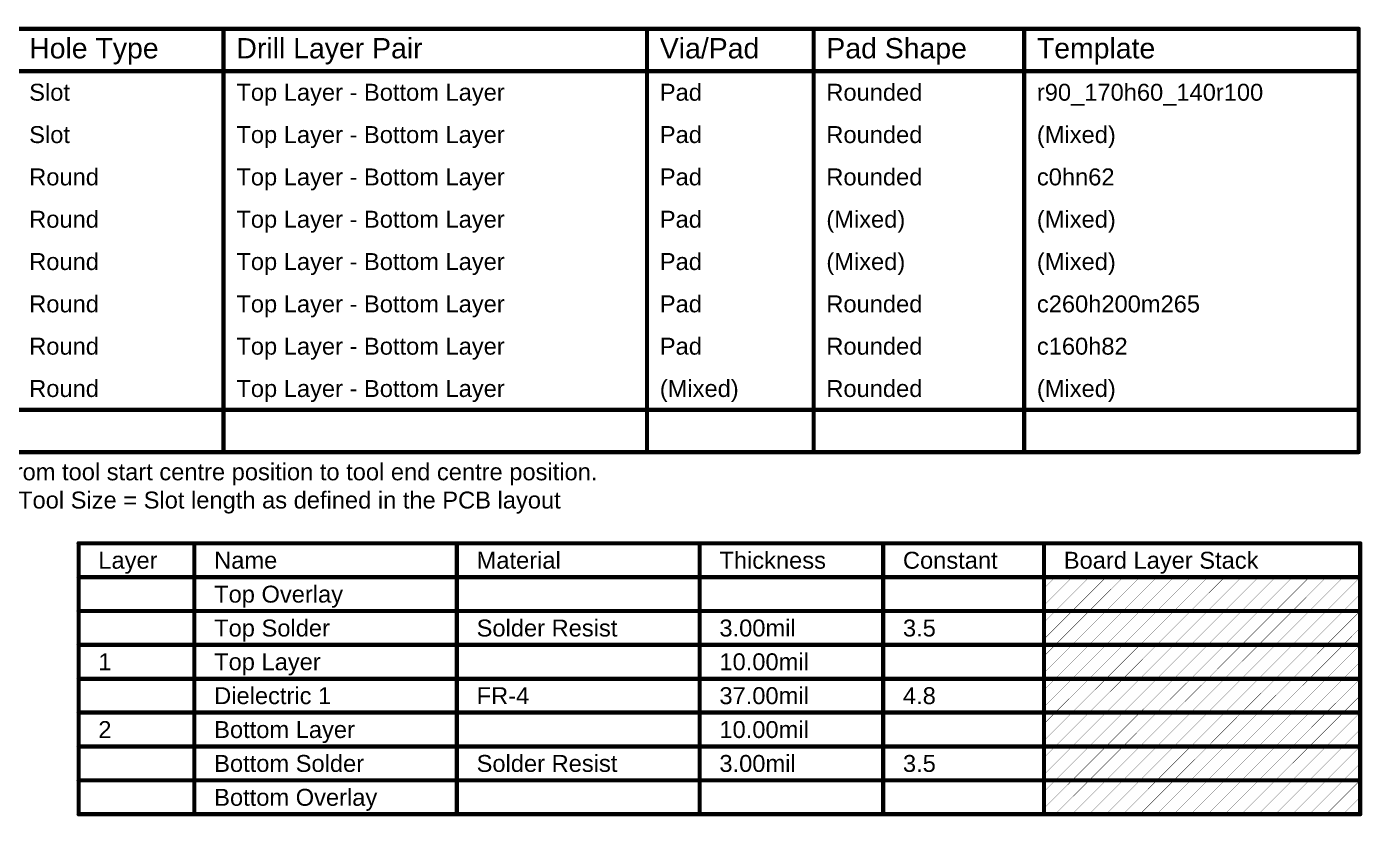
# Model space of a CAD drawing. Header units: millimetres. Extents: x -41 to 155, y -111 to 87.
# Drawn here: x 34.7 to 154.8, y 16.1 to 87.2 of the extents above; entities that cross this region are included whole.
import ezdxf

# ---------------------------------------------------------------- set-up
doc = ezdxf.new("R2010")
doc.units = ezdxf.units.MM
doc.layers.add('DrillDrawing', color=1, linetype='Continuous')
doc.layers.add('Mechanical3', color=76, linetype='Continuous')
doc.styles.add('Arial', font='', dxfattribs={"height": 0.2})
doc.styles.get('Arial').set_extended_font_data('Arial')

msp = doc.modelspace()

# ---------------------------------------------------------------- linework, layer by layer
at = {"layer": 'DrillDrawing', "const_width": 0.381}
for points in [[(-35.98, 86.99), (154.52, 86.99)], [(52.41, 48.89), (52.41, 86.99)], [(90.5, 48.89), (90.5, 86.99)], [(105.49, 48.89), (105.49, 86.99)], [(124.43, 48.89), (124.43, 86.99)], [(154.52, 48.89), (154.52, 86.99)], [(-35.98, 83.18), (154.52, 83.18)], [(-35.98, 52.7), (154.52, 52.7)], [(-35.98, 48.89), (154.52, 48.89)]]:
    msp.add_lwpolyline(points, dxfattribs=at)
at = {"layer": 'DrillDrawing', "const_width": 0.191}
for points in [[(52.32, 86.99, 1), (52.51, 86.99, 1)], [(90.41, 86.99, 1), (90.6, 86.99, 1)], [(105.39, 86.99, 1), (105.58, 86.99, 1)], [(124.33, 86.99, 1), (124.52, 86.99, 1)], [(154.42, 86.99, 1), (154.61, 86.99, 1)], [(154.42, 86.99, 1), (154.61, 86.99, 1)], [(154.42, 83.18, 1), (154.61, 83.18, 1)], [(154.42, 52.7, 1), (154.61, 52.7, 1)], [(52.32, 48.89, 1), (52.51, 48.89, 1)], [(90.41, 48.89, 1), (90.6, 48.89, 1)], [(105.39, 48.89, 1), (105.58, 48.89, 1)], [(124.33, 48.89, 1), (124.52, 48.89, 1)], [(154.42, 48.89, 1), (154.61, 48.89, 1)], [(154.42, 48.89, 1), (154.61, 48.89, 1)]]:
    msp.add_lwpolyline(points, format="xyb", close=True, dxfattribs=at)
at = {"layer": 'Mechanical3'}
for points, const_width in [([(39.37, 40.68), (154.65, 40.68)], 0.381), ([(39.37, 16.29), (39.37, 40.68)], 0.381), ([(49.78, 16.29), (49.78, 40.68)], 0.381), ([(73.39, 16.29), (73.39, 40.68)], 0.381), ([(95.23, 16.29), (95.23, 40.68)], 0.381), ([(111.74, 16.29), (111.74, 40.68)], 0.381), ([(126.21, 16.29), (126.21, 40.68)], 0.381), ([(154.65, 16.29), (154.65, 40.68)], 0.381), ([(39.37, 37.63), (154.65, 37.63)], 0.381), ([(126.21, 35.1), (128.74, 37.63)], 0.0254), ([(126.21, 36.62), (127.22, 37.63)], 0.0254), ([(127.22, 34.58), (130.27, 37.63)], 0.0254), ([(128.74, 34.58), (131.79, 37.63)], 0.0254), ([(130.27, 34.58), (133.32, 37.63)], 0.0254), ([(131.79, 34.58), (134.84, 37.63)], 0.0254), ([(133.32, 34.58), (136.36, 37.63)], 0.0254), ([(134.84, 34.58), (137.89, 37.63)], 0.0254), ([(136.36, 34.58), (139.41, 37.63)], 0.0254), ([(137.89, 34.58), (140.94, 37.63)], 0.0254), ([(139.41, 34.58), (142.46, 37.63)], 0.0254), ([(140.94, 34.58), (143.98, 37.63)], 0.0254), ([(142.46, 34.58), (145.51, 37.63)], 0.0254), ([(143.98, 34.58), (147.03, 37.63)], 0.0254), ([(145.51, 34.58), (148.56, 37.63)], 0.0254), ([(147.03, 34.58), (150.08, 37.63)], 0.0254), ([(148.56, 34.58), (151.6, 37.63)], 0.0254), ([(150.08, 34.58), (153.13, 37.63)], 0.0254), ([(151.6, 34.58), (154.65, 37.63)], 0.0254), ([(153.13, 34.58), (154.65, 36.1)], 0.0254), ([(39.37, 34.58), (49.78, 34.58)], 0.381), ([(49.78, 34.58), (73.39, 34.58)], 0.381), ([(73.39, 34.58), (95.23, 34.58)], 0.381), ([(95.23, 34.58), (111.74, 34.58)], 0.381), ([(111.74, 34.58), (126.21, 34.58)], 0.381), ([(126.21, 34.58), (154.65, 34.58)], 0.381), ([(126.21, 32.05), (128.74, 34.58)], 0.0254), ([(126.21, 33.57), (127.22, 34.58)], 0.0254), ([(127.22, 31.53), (130.27, 34.58)], 0.0254), ([(128.74, 31.53), (131.79, 34.58)], 0.0254), ([(130.27, 31.53), (133.32, 34.58)], 0.0254), ([(131.79, 31.53), (134.84, 34.58)], 0.0254), ([(133.32, 31.53), (136.36, 34.58)], 0.0254), ([(134.84, 31.53), (137.89, 34.58)], 0.0254), ([(136.36, 31.53), (139.41, 34.58)], 0.0254), ([(137.89, 31.53), (140.94, 34.58)], 0.0254), ([(139.41, 31.53), (142.46, 34.58)], 0.0254), ([(140.94, 31.53), (143.98, 34.58)], 0.0254), ([(142.46, 31.53), (145.51, 34.58)], 0.0254), ([(143.98, 31.53), (147.03, 34.58)], 0.0254), ([(145.51, 31.53), (148.56, 34.58)], 0.0254), ([(147.03, 31.53), (150.08, 34.58)], 0.0254), ([(148.56, 31.53), (151.6, 34.58)], 0.0254), ([(150.08, 31.53), (153.13, 34.58)], 0.0254), ([(151.6, 31.53), (154.65, 34.58)], 0.0254), ([(153.13, 31.53), (154.65, 33.06)], 0.0254), ([(39.37, 31.53), (49.78, 31.53)], 0.381), ([(49.78, 31.53), (73.39, 31.53)], 0.381), ([(73.39, 31.53), (95.23, 31.53)], 0.381), ([(95.23, 31.53), (111.74, 31.53)], 0.381), ([(111.74, 31.53), (126.21, 31.53)], 0.381), ([(126.21, 31.53), (154.65, 31.53)], 0.381), ([(126.21, 29), (128.74, 31.53)], 0.0254), ([(126.21, 30.52), (127.22, 31.53)], 0.0254), ([(127.22, 28.48), (130.27, 31.53)], 0.0254), ([(128.74, 28.48), (131.79, 31.53)], 0.0254), ([(130.27, 28.48), (133.32, 31.53)], 0.0254), ([(131.79, 28.48), (134.84, 31.53)], 0.0254), ([(133.32, 28.48), (136.36, 31.53)], 0.0254), ([(134.84, 28.48), (137.89, 31.53)], 0.0254), ([(136.36, 28.48), (139.41, 31.53)], 0.0254), ([(137.89, 28.48), (140.94, 31.53)], 0.0254), ([(139.41, 28.48), (142.46, 31.53)], 0.0254), ([(140.94, 28.48), (143.98, 31.53)], 0.0254), ([(142.46, 28.48), (145.51, 31.53)], 0.0254), ([(143.98, 28.48), (147.03, 31.53)], 0.0254), ([(145.51, 28.48), (148.56, 31.53)], 0.0254), ([(147.03, 28.48), (150.08, 31.53)], 0.0254), ([(148.56, 28.48), (151.6, 31.53)], 0.0254), ([(150.08, 28.48), (153.13, 31.53)], 0.0254), ([(151.6, 28.48), (154.65, 31.53)], 0.0254), ([(153.13, 28.48), (154.65, 30.01)], 0.0254), ([(39.37, 28.48), (49.78, 28.48)], 0.381), ([(49.78, 28.48), (73.39, 28.48)], 0.381), ([(73.39, 28.48), (95.23, 28.48)], 0.381), ([(95.23, 28.48), (111.74, 28.48)], 0.381), ([(111.74, 28.48), (126.21, 28.48)], 0.381), ([(126.21, 28.48), (154.65, 28.48)], 0.381), ([(126.21, 25.95), (128.74, 28.48)], 0.0254), ([(126.21, 27.48), (127.22, 28.48)], 0.0254), ([(127.22, 25.44), (130.27, 28.48)], 0.0254), ([(128.74, 25.44), (131.79, 28.48)], 0.0254), ([(130.27, 25.44), (133.32, 28.48)], 0.0254), ([(131.79, 25.44), (134.84, 28.48)], 0.0254), ([(133.32, 25.44), (136.36, 28.48)], 0.0254), ([(134.84, 25.44), (137.89, 28.48)], 0.0254), ([(136.36, 25.44), (139.41, 28.48)], 0.0254), ([(137.89, 25.44), (140.94, 28.48)], 0.0254), ([(139.41, 25.44), (142.46, 28.48)], 0.0254), ([(140.94, 25.44), (143.98, 28.48)], 0.0254), ([(142.46, 25.44), (145.51, 28.48)], 0.0254), ([(143.98, 25.44), (147.03, 28.48)], 0.0254), ([(145.51, 25.44), (148.56, 28.48)], 0.0254), ([(147.03, 25.44), (150.08, 28.48)], 0.0254), ([(148.56, 25.44), (151.6, 28.48)], 0.0254), ([(150.08, 25.44), (153.13, 28.48)], 0.0254), ([(151.6, 25.44), (154.65, 28.48)], 0.0254), ([(153.13, 25.44), (154.65, 26.96)], 0.0254), ([(39.37, 25.44), (49.78, 25.44)], 0.381), ([(49.78, 25.44), (73.39, 25.44)], 0.381), ([(73.39, 25.44), (95.23, 25.44)], 0.381), ([(95.23, 25.44), (111.74, 25.44)], 0.381), ([(111.74, 25.44), (126.21, 25.44)], 0.381), ([(126.21, 25.44), (154.65, 25.44)], 0.381), ([(126.21, 22.9), (128.74, 25.44)], 0.0254), ([(126.21, 24.43), (127.22, 25.44)], 0.0254), ([(127.22, 22.39), (130.27, 25.44)], 0.0254), ([(128.74, 22.39), (131.79, 25.44)], 0.0254), ([(130.27, 22.39), (133.32, 25.44)], 0.0254), ([(131.79, 22.39), (134.84, 25.44)], 0.0254), ([(133.32, 22.39), (136.36, 25.44)], 0.0254), ([(134.84, 22.39), (137.89, 25.44)], 0.0254), ([(136.36, 22.39), (139.41, 25.44)], 0.0254), ([(137.89, 22.39), (140.94, 25.44)], 0.0254), ([(139.41, 22.39), (142.46, 25.44)], 0.0254), ([(140.94, 22.39), (143.98, 25.44)], 0.0254), ([(142.46, 22.39), (145.51, 25.44)], 0.0254), ([(143.98, 22.39), (147.03, 25.44)], 0.0254), ([(145.51, 22.39), (148.56, 25.44)], 0.0254), ([(147.03, 22.39), (150.08, 25.44)], 0.0254), ([(148.56, 22.39), (151.6, 25.44)], 0.0254), ([(150.08, 22.39), (153.13, 25.44)], 0.0254), ([(151.6, 22.39), (154.65, 25.44)], 0.0254), ([(153.13, 22.39), (154.65, 23.91)], 0.0254), ([(39.37, 22.39), (49.78, 22.39)], 0.381), ([(49.78, 22.39), (73.39, 22.39)], 0.381), ([(73.39, 22.39), (95.23, 22.39)], 0.381), ([(95.23, 22.39), (111.74, 22.39)], 0.381), ([(111.74, 22.39), (126.21, 22.39)], 0.381), ([(126.21, 22.39), (154.65, 22.39)], 0.381), ([(126.21, 19.86), (128.74, 22.39)], 0.0254), ([(126.21, 21.38), (127.22, 22.39)], 0.0254), ([(127.22, 19.34), (130.27, 22.39)], 0.0254), ([(128.74, 19.34), (131.79, 22.39)], 0.0254), ([(130.27, 19.34), (133.32, 22.39)], 0.0254), ([(131.79, 19.34), (134.84, 22.39)], 0.0254), ([(133.32, 19.34), (136.36, 22.39)], 0.0254), ([(134.84, 19.34), (137.89, 22.39)], 0.0254), ([(136.36, 19.34), (139.41, 22.39)], 0.0254), ([(137.89, 19.34), (140.94, 22.39)], 0.0254), ([(139.41, 19.34), (142.46, 22.39)], 0.0254), ([(140.94, 19.34), (143.98, 22.39)], 0.0254), ([(142.46, 19.34), (145.51, 22.39)], 0.0254), ([(143.98, 19.34), (147.03, 22.39)], 0.0254), ([(145.51, 19.34), (148.56, 22.39)], 0.0254), ([(147.03, 19.34), (150.08, 22.39)], 0.0254), ([(148.56, 19.34), (151.6, 22.39)], 0.0254), ([(150.08, 19.34), (153.13, 22.39)], 0.0254), ([(151.6, 19.34), (154.65, 22.39)], 0.0254), ([(153.13, 19.34), (154.65, 20.86)], 0.0254), ([(39.37, 19.34), (49.78, 19.34)], 0.381), ([(49.78, 19.34), (73.39, 19.34)], 0.381), ([(73.39, 19.34), (95.23, 19.34)], 0.381), ([(95.23, 19.34), (111.74, 19.34)], 0.381), ([(111.74, 19.34), (126.21, 19.34)], 0.381), ([(126.21, 19.34), (154.65, 19.34)], 0.381), ([(126.21, 16.81), (128.74, 19.34)], 0.0254), ([(126.21, 18.33), (127.22, 19.34)], 0.0254), ([(127.22, 16.29), (130.27, 19.34)], 0.0254), ([(128.74, 16.29), (131.79, 19.34)], 0.0254), ([(130.27, 16.29), (133.32, 19.34)], 0.0254), ([(131.79, 16.29), (134.84, 19.34)], 0.0254), ([(133.32, 16.29), (136.36, 19.34)], 0.0254), ([(134.84, 16.29), (137.89, 19.34)], 0.0254), ([(136.36, 16.29), (139.41, 19.34)], 0.0254), ([(137.89, 16.29), (140.94, 19.34)], 0.0254), ([(139.41, 16.29), (142.46, 19.34)], 0.0254), ([(140.94, 16.29), (143.98, 19.34)], 0.0254), ([(142.46, 16.29), (145.51, 19.34)], 0.0254), ([(143.98, 16.29), (147.03, 19.34)], 0.0254), ([(145.51, 16.29), (148.56, 19.34)], 0.0254), ([(147.03, 16.29), (150.08, 19.34)], 0.0254), ([(148.56, 16.29), (151.6, 19.34)], 0.0254), ([(150.08, 16.29), (153.13, 19.34)], 0.0254), ([(151.6, 16.29), (154.65, 19.34)], 0.0254), ([(153.13, 16.29), (154.65, 17.82)], 0.0254), ([(39.37, 16.29), (49.78, 16.29)], 0.381), ([(49.78, 16.29), (73.39, 16.29)], 0.381), ([(73.39, 16.29), (95.23, 16.29)], 0.381), ([(95.23, 16.29), (111.74, 16.29)], 0.381), ([(111.74, 16.29), (126.21, 16.29)], 0.381), ([(126.21, 16.29), (154.65, 16.29)], 0.381)]:
    msp.add_lwpolyline(points, dxfattribs=dict(at, const_width=const_width))
for points, const_width in [([(39.27, 40.68, 1), (39.46, 40.68, 1)], 0.191), ([(39.27, 40.68, 1), (39.46, 40.68, 1)], 0.191), ([(49.68, 40.68, 1), (49.87, 40.68, 1)], 0.191), ([(73.3, 40.68, 1), (73.49, 40.68, 1)], 0.191), ([(95.14, 40.68, 1), (95.33, 40.68, 1)], 0.191), ([(111.64, 40.68, 1), (111.83, 40.68, 1)], 0.191), ([(126.12, 40.68, 1), (126.31, 40.68, 1)], 0.191), ([(154.56, 40.68, 1), (154.75, 40.68, 1)], 0.191), ([(154.56, 40.68, 1), (154.75, 40.68, 1)], 0.191), ([(39.27, 37.63, 1), (39.46, 37.63, 1)], 0.191), ([(127.21, 37.63, 1), (127.23, 37.63, 1)], 0.0127), ([(128.74, 37.63, 1), (128.75, 37.63, 1)], 0.0127), ([(130.26, 37.63, 1), (130.27, 37.63, 1)], 0.0127), ([(131.79, 37.63, 1), (131.8, 37.63, 1)], 0.0127), ([(133.31, 37.63, 1), (133.32, 37.63, 1)], 0.0127), ([(134.83, 37.63, 1), (134.85, 37.63, 1)], 0.0127), ([(136.36, 37.63, 1), (136.37, 37.63, 1)], 0.0127), ([(137.88, 37.63, 1), (137.89, 37.63, 1)], 0.0127), ([(139.41, 37.63, 1), (139.42, 37.63, 1)], 0.0127), ([(140.93, 37.63, 1), (140.94, 37.63, 1)], 0.0127), ([(142.45, 37.63, 1), (142.47, 37.63, 1)], 0.0127), ([(143.98, 37.63, 1), (143.99, 37.63, 1)], 0.0127), ([(145.5, 37.63, 1), (145.51, 37.63, 1)], 0.0127), ([(147.03, 37.63, 1), (147.04, 37.63, 1)], 0.0127), ([(148.55, 37.63, 1), (148.56, 37.63, 1)], 0.0127), ([(150.07, 37.63, 1), (150.09, 37.63, 1)], 0.0127), ([(151.6, 37.63, 1), (151.61, 37.63, 1)], 0.0127), ([(153.12, 37.63, 1), (153.13, 37.63, 1)], 0.0127), ([(154.56, 37.63, 1), (154.75, 37.63, 1)], 0.191), ([(154.65, 37.63, 1), (154.66, 37.63, 1)], 0.0127), ([(126.21, 36.62, 1), (126.22, 36.62, 1)], 0.0127), ([(154.65, 36.1, 1), (154.66, 36.1, 1)], 0.0127), ([(126.21, 35.1, 1), (126.22, 35.1, 1)], 0.0127), ([(39.27, 34.58, 1), (39.46, 34.58, 1)], 0.191), ([(49.68, 34.58, 1), (49.87, 34.58, 1)], 0.191), ([(49.68, 34.58, 1), (49.87, 34.58, 1)], 0.191), ([(73.3, 34.58, 1), (73.49, 34.58, 1)], 0.191), ([(73.3, 34.58, 1), (73.49, 34.58, 1)], 0.191), ([(95.14, 34.58, 1), (95.33, 34.58, 1)], 0.191), ([(95.14, 34.58, 1), (95.33, 34.58, 1)], 0.191), ([(111.64, 34.58, 1), (111.83, 34.58, 1)], 0.191), ([(111.64, 34.58, 1), (111.83, 34.58, 1)], 0.191), ([(126.12, 34.58, 1), (126.31, 34.58, 1)], 0.191), ([(126.12, 34.58, 1), (126.31, 34.58, 1)], 0.191), ([(127.21, 34.58, 1), (127.23, 34.58, 1)], 0.0127), ([(127.21, 34.58, 1), (127.23, 34.58, 1)], 0.0127), ([(128.74, 34.58, 1), (128.75, 34.58, 1)], 0.0127), ([(128.74, 34.58, 1), (128.75, 34.58, 1)], 0.0127), ([(130.26, 34.58, 1), (130.27, 34.58, 1)], 0.0127), ([(130.26, 34.58, 1), (130.27, 34.58, 1)], 0.0127), ([(131.79, 34.58, 1), (131.8, 34.58, 1)], 0.0127), ([(131.79, 34.58, 1), (131.8, 34.58, 1)], 0.0127), ([(133.31, 34.58, 1), (133.32, 34.58, 1)], 0.0127), ([(133.31, 34.58, 1), (133.32, 34.58, 1)], 0.0127), ([(134.83, 34.58, 1), (134.85, 34.58, 1)], 0.0127), ([(134.83, 34.58, 1), (134.85, 34.58, 1)], 0.0127), ([(136.36, 34.58, 1), (136.37, 34.58, 1)], 0.0127), ([(136.36, 34.58, 1), (136.37, 34.58, 1)], 0.0127), ([(137.88, 34.58, 1), (137.89, 34.58, 1)], 0.0127), ([(137.88, 34.58, 1), (137.89, 34.58, 1)], 0.0127), ([(139.41, 34.58, 1), (139.42, 34.58, 1)], 0.0127), ([(139.41, 34.58, 1), (139.42, 34.58, 1)], 0.0127), ([(140.93, 34.58, 1), (140.94, 34.58, 1)], 0.0127), ([(140.93, 34.58, 1), (140.94, 34.58, 1)], 0.0127), ([(142.45, 34.58, 1), (142.47, 34.58, 1)], 0.0127), ([(142.45, 34.58, 1), (142.47, 34.58, 1)], 0.0127), ([(143.98, 34.58, 1), (143.99, 34.58, 1)], 0.0127), ([(143.98, 34.58, 1), (143.99, 34.58, 1)], 0.0127), ([(145.5, 34.58, 1), (145.51, 34.58, 1)], 0.0127), ([(145.5, 34.58, 1), (145.51, 34.58, 1)], 0.0127), ([(147.03, 34.58, 1), (147.04, 34.58, 1)], 0.0127), ([(147.03, 34.58, 1), (147.04, 34.58, 1)], 0.0127), ([(148.55, 34.58, 1), (148.56, 34.58, 1)], 0.0127), ([(148.55, 34.58, 1), (148.56, 34.58, 1)], 0.0127), ([(150.07, 34.58, 1), (150.09, 34.58, 1)], 0.0127), ([(150.07, 34.58, 1), (150.09, 34.58, 1)], 0.0127), ([(151.6, 34.58, 1), (151.61, 34.58, 1)], 0.0127), ([(151.6, 34.58, 1), (151.61, 34.58, 1)], 0.0127), ([(153.12, 34.58, 1), (153.13, 34.58, 1)], 0.0127), ([(153.12, 34.58, 1), (153.13, 34.58, 1)], 0.0127), ([(154.56, 34.58, 1), (154.75, 34.58, 1)], 0.191), ([(154.65, 34.58, 1), (154.66, 34.58, 1)], 0.0127), ([(126.21, 33.57, 1), (126.22, 33.57, 1)], 0.0127), ([(154.65, 33.06, 1), (154.66, 33.06, 1)], 0.0127), ([(39.27, 31.53, 1), (39.46, 31.53, 1)], 0.191), ([(49.68, 31.53, 1), (49.87, 31.53, 1)], 0.191), ([(49.68, 31.53, 1), (49.87, 31.53, 1)], 0.191), ([(73.3, 31.53, 1), (73.49, 31.53, 1)], 0.191), ([(73.3, 31.53, 1), (73.49, 31.53, 1)], 0.191), ([(95.14, 31.53, 1), (95.33, 31.53, 1)], 0.191), ([(95.14, 31.53, 1), (95.33, 31.53, 1)], 0.191), ([(111.64, 31.53, 1), (111.83, 31.53, 1)], 0.191), ([(111.64, 31.53, 1), (111.83, 31.53, 1)], 0.191), ([(126.12, 31.53, 1), (126.31, 31.53, 1)], 0.191), ([(126.12, 31.53, 1), (126.31, 31.53, 1)], 0.191), ([(126.21, 32.05, 1), (126.22, 32.05, 1)], 0.0127), ([(127.21, 31.53, 1), (127.23, 31.53, 1)], 0.0127), ([(127.21, 31.53, 1), (127.23, 31.53, 1)], 0.0127), ([(128.74, 31.53, 1), (128.75, 31.53, 1)], 0.0127), ([(128.74, 31.53, 1), (128.75, 31.53, 1)], 0.0127), ([(130.26, 31.53, 1), (130.27, 31.53, 1)], 0.0127), ([(130.26, 31.53, 1), (130.27, 31.53, 1)], 0.0127), ([(131.79, 31.53, 1), (131.8, 31.53, 1)], 0.0127), ([(131.79, 31.53, 1), (131.8, 31.53, 1)], 0.0127), ([(133.31, 31.53, 1), (133.32, 31.53, 1)], 0.0127), ([(133.31, 31.53, 1), (133.32, 31.53, 1)], 0.0127), ([(134.83, 31.53, 1), (134.85, 31.53, 1)], 0.0127), ([(134.83, 31.53, 1), (134.85, 31.53, 1)], 0.0127), ([(136.36, 31.53, 1), (136.37, 31.53, 1)], 0.0127), ([(136.36, 31.53, 1), (136.37, 31.53, 1)], 0.0127), ([(137.88, 31.53, 1), (137.89, 31.53, 1)], 0.0127), ([(137.88, 31.53, 1), (137.89, 31.53, 1)], 0.0127), ([(139.41, 31.53, 1), (139.42, 31.53, 1)], 0.0127), ([(139.41, 31.53, 1), (139.42, 31.53, 1)], 0.0127), ([(140.93, 31.53, 1), (140.94, 31.53, 1)], 0.0127), ([(140.93, 31.53, 1), (140.94, 31.53, 1)], 0.0127), ([(142.45, 31.53, 1), (142.47, 31.53, 1)], 0.0127), ([(142.45, 31.53, 1), (142.47, 31.53, 1)], 0.0127), ([(143.98, 31.53, 1), (143.99, 31.53, 1)], 0.0127), ([(143.98, 31.53, 1), (143.99, 31.53, 1)], 0.0127), ([(145.5, 31.53, 1), (145.51, 31.53, 1)], 0.0127), ([(145.5, 31.53, 1), (145.51, 31.53, 1)], 0.0127), ([(147.03, 31.53, 1), (147.04, 31.53, 1)], 0.0127), ([(147.03, 31.53, 1), (147.04, 31.53, 1)], 0.0127), ([(148.55, 31.53, 1), (148.56, 31.53, 1)], 0.0127), ([(148.55, 31.53, 1), (148.56, 31.53, 1)], 0.0127), ([(150.07, 31.53, 1), (150.09, 31.53, 1)], 0.0127), ([(150.07, 31.53, 1), (150.09, 31.53, 1)], 0.0127), ([(151.6, 31.53, 1), (151.61, 31.53, 1)], 0.0127), ([(151.6, 31.53, 1), (151.61, 31.53, 1)], 0.0127), ([(153.12, 31.53, 1), (153.13, 31.53, 1)], 0.0127), ([(153.12, 31.53, 1), (153.13, 31.53, 1)], 0.0127), ([(154.56, 31.53, 1), (154.75, 31.53, 1)], 0.191), ([(154.65, 31.53, 1), (154.66, 31.53, 1)], 0.0127), ([(126.21, 30.52, 1), (126.22, 30.52, 1)], 0.0127), ([(126.21, 29, 1), (126.22, 29, 1)], 0.0127), ([(154.65, 30.01, 1), (154.66, 30.01, 1)], 0.0127), ([(39.27, 28.48, 1), (39.46, 28.48, 1)], 0.191), ([(49.68, 28.48, 1), (49.87, 28.48, 1)], 0.191), ([(49.68, 28.48, 1), (49.87, 28.48, 1)], 0.191), ([(73.3, 28.48, 1), (73.49, 28.48, 1)], 0.191), ([(73.3, 28.48, 1), (73.49, 28.48, 1)], 0.191), ([(95.14, 28.48, 1), (95.33, 28.48, 1)], 0.191), ([(95.14, 28.48, 1), (95.33, 28.48, 1)], 0.191), ([(111.64, 28.48, 1), (111.83, 28.48, 1)], 0.191), ([(111.64, 28.48, 1), (111.83, 28.48, 1)], 0.191), ([(126.12, 28.48, 1), (126.31, 28.48, 1)], 0.191), ([(126.12, 28.48, 1), (126.31, 28.48, 1)], 0.191), ([(127.21, 28.48, 1), (127.23, 28.48, 1)], 0.0127), ([(127.21, 28.48, 1), (127.23, 28.48, 1)], 0.0127), ([(128.74, 28.48, 1), (128.75, 28.48, 1)], 0.0127), ([(128.74, 28.48, 1), (128.75, 28.48, 1)], 0.0127), ([(130.26, 28.48, 1), (130.27, 28.48, 1)], 0.0127), ([(130.26, 28.48, 1), (130.27, 28.48, 1)], 0.0127), ([(131.79, 28.48, 1), (131.8, 28.48, 1)], 0.0127), ([(131.79, 28.48, 1), (131.8, 28.48, 1)], 0.0127), ([(133.31, 28.48, 1), (133.32, 28.48, 1)], 0.0127), ([(133.31, 28.48, 1), (133.32, 28.48, 1)], 0.0127), ([(134.83, 28.48, 1), (134.85, 28.48, 1)], 0.0127), ([(134.83, 28.48, 1), (134.85, 28.48, 1)], 0.0127), ([(136.36, 28.48, 1), (136.37, 28.48, 1)], 0.0127), ([(136.36, 28.48, 1), (136.37, 28.48, 1)], 0.0127), ([(137.88, 28.48, 1), (137.89, 28.48, 1)], 0.0127), ([(137.88, 28.48, 1), (137.89, 28.48, 1)], 0.0127), ([(139.41, 28.48, 1), (139.42, 28.48, 1)], 0.0127), ([(139.41, 28.48, 1), (139.42, 28.48, 1)], 0.0127), ([(140.93, 28.48, 1), (140.94, 28.48, 1)], 0.0127), ([(140.93, 28.48, 1), (140.94, 28.48, 1)], 0.0127), ([(142.45, 28.48, 1), (142.47, 28.48, 1)], 0.0127), ([(142.45, 28.48, 1), (142.47, 28.48, 1)], 0.0127), ([(143.98, 28.48, 1), (143.99, 28.48, 1)], 0.0127), ([(143.98, 28.48, 1), (143.99, 28.48, 1)], 0.0127), ([(145.5, 28.48, 1), (145.51, 28.48, 1)], 0.0127), ([(145.5, 28.48, 1), (145.51, 28.48, 1)], 0.0127), ([(147.03, 28.48, 1), (147.04, 28.48, 1)], 0.0127), ([(147.03, 28.48, 1), (147.04, 28.48, 1)], 0.0127), ([(148.55, 28.48, 1), (148.56, 28.48, 1)], 0.0127), ([(148.55, 28.48, 1), (148.56, 28.48, 1)], 0.0127), ([(150.07, 28.48, 1), (150.09, 28.48, 1)], 0.0127), ([(150.07, 28.48, 1), (150.09, 28.48, 1)], 0.0127), ([(151.6, 28.48, 1), (151.61, 28.48, 1)], 0.0127), ([(151.6, 28.48, 1), (151.61, 28.48, 1)], 0.0127), ([(153.12, 28.48, 1), (153.13, 28.48, 1)], 0.0127), ([(153.12, 28.48, 1), (153.13, 28.48, 1)], 0.0127), ([(154.56, 28.48, 1), (154.75, 28.48, 1)], 0.191), ([(154.65, 28.48, 1), (154.66, 28.48, 1)], 0.0127), ([(126.21, 27.48, 1), (126.22, 27.48, 1)], 0.0127), ([(154.65, 26.96, 1), (154.66, 26.96, 1)], 0.0127), ([(39.27, 25.44, 1), (39.46, 25.44, 1)], 0.191), ([(49.68, 25.44, 1), (49.87, 25.44, 1)], 0.191), ([(49.68, 25.44, 1), (49.87, 25.44, 1)], 0.191), ([(73.3, 25.44, 1), (73.49, 25.44, 1)], 0.191), ([(73.3, 25.44, 1), (73.49, 25.44, 1)], 0.191), ([(95.14, 25.44, 1), (95.33, 25.44, 1)], 0.191), ([(95.14, 25.44, 1), (95.33, 25.44, 1)], 0.191), ([(111.64, 25.44, 1), (111.83, 25.44, 1)], 0.191), ([(111.64, 25.44, 1), (111.83, 25.44, 1)], 0.191), ([(126.12, 25.44, 1), (126.31, 25.44, 1)], 0.191), ([(126.12, 25.44, 1), (126.31, 25.44, 1)], 0.191), ([(126.21, 25.95, 1), (126.22, 25.95, 1)], 0.0127), ([(127.21, 25.44, 1), (127.23, 25.44, 1)], 0.0127), ([(127.21, 25.44, 1), (127.23, 25.44, 1)], 0.0127), ([(128.74, 25.44, 1), (128.75, 25.44, 1)], 0.0127), ([(128.74, 25.44, 1), (128.75, 25.44, 1)], 0.0127), ([(130.26, 25.44, 1), (130.27, 25.44, 1)], 0.0127), ([(130.26, 25.44, 1), (130.27, 25.44, 1)], 0.0127), ([(131.79, 25.44, 1), (131.8, 25.44, 1)], 0.0127), ([(131.79, 25.44, 1), (131.8, 25.44, 1)], 0.0127), ([(133.31, 25.44, 1), (133.32, 25.44, 1)], 0.0127), ([(133.31, 25.44, 1), (133.32, 25.44, 1)], 0.0127), ([(134.83, 25.44, 1), (134.85, 25.44, 1)], 0.0127), ([(134.83, 25.44, 1), (134.85, 25.44, 1)], 0.0127), ([(136.36, 25.44, 1), (136.37, 25.44, 1)], 0.0127), ([(136.36, 25.44, 1), (136.37, 25.44, 1)], 0.0127), ([(137.88, 25.44, 1), (137.89, 25.44, 1)], 0.0127), ([(137.88, 25.44, 1), (137.89, 25.44, 1)], 0.0127), ([(139.41, 25.44, 1), (139.42, 25.44, 1)], 0.0127), ([(139.41, 25.44, 1), (139.42, 25.44, 1)], 0.0127), ([(140.93, 25.44, 1), (140.94, 25.44, 1)], 0.0127), ([(140.93, 25.44, 1), (140.94, 25.44, 1)], 0.0127), ([(142.45, 25.44, 1), (142.47, 25.44, 1)], 0.0127), ([(142.45, 25.44, 1), (142.47, 25.44, 1)], 0.0127), ([(143.98, 25.44, 1), (143.99, 25.44, 1)], 0.0127), ([(143.98, 25.44, 1), (143.99, 25.44, 1)], 0.0127), ([(145.5, 25.44, 1), (145.51, 25.44, 1)], 0.0127), ([(145.5, 25.44, 1), (145.51, 25.44, 1)], 0.0127), ([(147.03, 25.44, 1), (147.04, 25.44, 1)], 0.0127), ([(147.03, 25.44, 1), (147.04, 25.44, 1)], 0.0127), ([(148.55, 25.44, 1), (148.56, 25.44, 1)], 0.0127), ([(148.55, 25.44, 1), (148.56, 25.44, 1)], 0.0127), ([(150.07, 25.44, 1), (150.09, 25.44, 1)], 0.0127), ([(150.07, 25.44, 1), (150.09, 25.44, 1)], 0.0127), ([(151.6, 25.44, 1), (151.61, 25.44, 1)], 0.0127), ([(151.6, 25.44, 1), (151.61, 25.44, 1)], 0.0127), ([(153.12, 25.44, 1), (153.13, 25.44, 1)], 0.0127), ([(153.12, 25.44, 1), (153.13, 25.44, 1)], 0.0127), ([(154.56, 25.44, 1), (154.75, 25.44, 1)], 0.191), ([(154.65, 25.44, 1), (154.66, 25.44, 1)], 0.0127), ([(126.21, 24.43, 1), (126.22, 24.43, 1)], 0.0127), ([(126.21, 22.9, 1), (126.22, 22.9, 1)], 0.0127), ([(154.65, 23.91, 1), (154.66, 23.91, 1)], 0.0127), ([(39.27, 22.39, 1), (39.46, 22.39, 1)], 0.191), ([(49.68, 22.39, 1), (49.87, 22.39, 1)], 0.191), ([(49.68, 22.39, 1), (49.87, 22.39, 1)], 0.191), ([(73.3, 22.39, 1), (73.49, 22.39, 1)], 0.191), ([(73.3, 22.39, 1), (73.49, 22.39, 1)], 0.191), ([(95.14, 22.39, 1), (95.33, 22.39, 1)], 0.191), ([(95.14, 22.39, 1), (95.33, 22.39, 1)], 0.191), ([(111.64, 22.39, 1), (111.83, 22.39, 1)], 0.191), ([(111.64, 22.39, 1), (111.83, 22.39, 1)], 0.191), ([(126.12, 22.39, 1), (126.31, 22.39, 1)], 0.191), ([(126.12, 22.39, 1), (126.31, 22.39, 1)], 0.191), ([(127.21, 22.39, 1), (127.23, 22.39, 1)], 0.0127), ([(127.21, 22.39, 1), (127.23, 22.39, 1)], 0.0127), ([(128.74, 22.39, 1), (128.75, 22.39, 1)], 0.0127), ([(128.74, 22.39, 1), (128.75, 22.39, 1)], 0.0127), ([(130.26, 22.39, 1), (130.27, 22.39, 1)], 0.0127), ([(130.26, 22.39, 1), (130.27, 22.39, 1)], 0.0127), ([(131.79, 22.39, 1), (131.8, 22.39, 1)], 0.0127), ([(131.79, 22.39, 1), (131.8, 22.39, 1)], 0.0127), ([(133.31, 22.39, 1), (133.32, 22.39, 1)], 0.0127), ([(133.31, 22.39, 1), (133.32, 22.39, 1)], 0.0127), ([(134.83, 22.39, 1), (134.85, 22.39, 1)], 0.0127), ([(134.83, 22.39, 1), (134.85, 22.39, 1)], 0.0127), ([(136.36, 22.39, 1), (136.37, 22.39, 1)], 0.0127), ([(136.36, 22.39, 1), (136.37, 22.39, 1)], 0.0127), ([(137.88, 22.39, 1), (137.89, 22.39, 1)], 0.0127), ([(137.88, 22.39, 1), (137.89, 22.39, 1)], 0.0127), ([(139.41, 22.39, 1), (139.42, 22.39, 1)], 0.0127), ([(139.41, 22.39, 1), (139.42, 22.39, 1)], 0.0127), ([(140.93, 22.39, 1), (140.94, 22.39, 1)], 0.0127), ([(140.93, 22.39, 1), (140.94, 22.39, 1)], 0.0127), ([(142.45, 22.39, 1), (142.47, 22.39, 1)], 0.0127), ([(142.45, 22.39, 1), (142.47, 22.39, 1)], 0.0127), ([(143.98, 22.39, 1), (143.99, 22.39, 1)], 0.0127), ([(143.98, 22.39, 1), (143.99, 22.39, 1)], 0.0127), ([(145.5, 22.39, 1), (145.51, 22.39, 1)], 0.0127), ([(145.5, 22.39, 1), (145.51, 22.39, 1)], 0.0127), ([(147.03, 22.39, 1), (147.04, 22.39, 1)], 0.0127), ([(147.03, 22.39, 1), (147.04, 22.39, 1)], 0.0127), ([(148.55, 22.39, 1), (148.56, 22.39, 1)], 0.0127), ([(148.55, 22.39, 1), (148.56, 22.39, 1)], 0.0127), ([(150.07, 22.39, 1), (150.09, 22.39, 1)], 0.0127), ([(150.07, 22.39, 1), (150.09, 22.39, 1)], 0.0127), ([(151.6, 22.39, 1), (151.61, 22.39, 1)], 0.0127), ([(151.6, 22.39, 1), (151.61, 22.39, 1)], 0.0127), ([(153.12, 22.39, 1), (153.13, 22.39, 1)], 0.0127), ([(153.12, 22.39, 1), (153.13, 22.39, 1)], 0.0127), ([(154.56, 22.39, 1), (154.75, 22.39, 1)], 0.191), ([(154.65, 22.39, 1), (154.66, 22.39, 1)], 0.0127), ([(126.21, 21.38, 1), (126.22, 21.38, 1)], 0.0127), ([(154.65, 20.86, 1), (154.66, 20.86, 1)], 0.0127), ([(39.27, 19.34, 1), (39.46, 19.34, 1)], 0.191), ([(49.68, 19.34, 1), (49.87, 19.34, 1)], 0.191), ([(49.68, 19.34, 1), (49.87, 19.34, 1)], 0.191), ([(73.3, 19.34, 1), (73.49, 19.34, 1)], 0.191), ([(73.3, 19.34, 1), (73.49, 19.34, 1)], 0.191), ([(95.14, 19.34, 1), (95.33, 19.34, 1)], 0.191), ([(95.14, 19.34, 1), (95.33, 19.34, 1)], 0.191), ([(111.64, 19.34, 1), (111.83, 19.34, 1)], 0.191), ([(111.64, 19.34, 1), (111.83, 19.34, 1)], 0.191), ([(126.12, 19.34, 1), (126.31, 19.34, 1)], 0.191), ([(126.12, 19.34, 1), (126.31, 19.34, 1)], 0.191), ([(126.21, 19.86, 1), (126.22, 19.86, 1)], 0.0127), ([(127.21, 19.34, 1), (127.23, 19.34, 1)], 0.0127), ([(127.21, 19.34, 1), (127.23, 19.34, 1)], 0.0127), ([(128.74, 19.34, 1), (128.75, 19.34, 1)], 0.0127), ([(128.74, 19.34, 1), (128.75, 19.34, 1)], 0.0127), ([(130.26, 19.34, 1), (130.27, 19.34, 1)], 0.0127), ([(130.26, 19.34, 1), (130.27, 19.34, 1)], 0.0127), ([(131.79, 19.34, 1), (131.8, 19.34, 1)], 0.0127), ([(131.79, 19.34, 1), (131.8, 19.34, 1)], 0.0127), ([(133.31, 19.34, 1), (133.32, 19.34, 1)], 0.0127), ([(133.31, 19.34, 1), (133.32, 19.34, 1)], 0.0127), ([(134.83, 19.34, 1), (134.85, 19.34, 1)], 0.0127), ([(134.83, 19.34, 1), (134.85, 19.34, 1)], 0.0127), ([(136.36, 19.34, 1), (136.37, 19.34, 1)], 0.0127), ([(136.36, 19.34, 1), (136.37, 19.34, 1)], 0.0127), ([(137.88, 19.34, 1), (137.89, 19.34, 1)], 0.0127), ([(137.88, 19.34, 1), (137.89, 19.34, 1)], 0.0127), ([(139.41, 19.34, 1), (139.42, 19.34, 1)], 0.0127), ([(139.41, 19.34, 1), (139.42, 19.34, 1)], 0.0127), ([(140.93, 19.34, 1), (140.94, 19.34, 1)], 0.0127), ([(140.93, 19.34, 1), (140.94, 19.34, 1)], 0.0127), ([(142.45, 19.34, 1), (142.47, 19.34, 1)], 0.0127), ([(142.45, 19.34, 1), (142.47, 19.34, 1)], 0.0127), ([(143.98, 19.34, 1), (143.99, 19.34, 1)], 0.0127), ([(143.98, 19.34, 1), (143.99, 19.34, 1)], 0.0127), ([(145.5, 19.34, 1), (145.51, 19.34, 1)], 0.0127), ([(145.5, 19.34, 1), (145.51, 19.34, 1)], 0.0127), ([(147.03, 19.34, 1), (147.04, 19.34, 1)], 0.0127), ([(147.03, 19.34, 1), (147.04, 19.34, 1)], 0.0127), ([(148.55, 19.34, 1), (148.56, 19.34, 1)], 0.0127), ([(148.55, 19.34, 1), (148.56, 19.34, 1)], 0.0127), ([(150.07, 19.34, 1), (150.09, 19.34, 1)], 0.0127), ([(150.07, 19.34, 1), (150.09, 19.34, 1)], 0.0127), ([(151.6, 19.34, 1), (151.61, 19.34, 1)], 0.0127), ([(151.6, 19.34, 1), (151.61, 19.34, 1)], 0.0127), ([(153.12, 19.34, 1), (153.13, 19.34, 1)], 0.0127), ([(153.12, 19.34, 1), (153.13, 19.34, 1)], 0.0127), ([(154.56, 19.34, 1), (154.75, 19.34, 1)], 0.191), ([(154.65, 19.34, 1), (154.66, 19.34, 1)], 0.0127), ([(126.21, 18.33, 1), (126.22, 18.33, 1)], 0.0127), ([(126.21, 16.81, 1), (126.22, 16.81, 1)], 0.0127), ([(154.65, 17.82, 1), (154.66, 17.82, 1)], 0.0127), ([(39.27, 16.29, 1), (39.46, 16.29, 1)], 0.191), ([(39.27, 16.29, 1), (39.46, 16.29, 1)], 0.191), ([(49.68, 16.29, 1), (49.87, 16.29, 1)], 0.191), ([(49.68, 16.29, 1), (49.87, 16.29, 1)], 0.191), ([(49.68, 16.29, 1), (49.87, 16.29, 1)], 0.191), ([(73.3, 16.29, 1), (73.49, 16.29, 1)], 0.191), ([(73.3, 16.29, 1), (73.49, 16.29, 1)], 0.191), ([(73.3, 16.29, 1), (73.49, 16.29, 1)], 0.191), ([(95.14, 16.29, 1), (95.33, 16.29, 1)], 0.191), ([(95.14, 16.29, 1), (95.33, 16.29, 1)], 0.191), ([(95.14, 16.29, 1), (95.33, 16.29, 1)], 0.191), ([(111.64, 16.29, 1), (111.83, 16.29, 1)], 0.191), ([(111.64, 16.29, 1), (111.83, 16.29, 1)], 0.191), ([(111.64, 16.29, 1), (111.83, 16.29, 1)], 0.191), ([(126.12, 16.29, 1), (126.31, 16.29, 1)], 0.191), ([(126.12, 16.29, 1), (126.31, 16.29, 1)], 0.191), ([(126.12, 16.29, 1), (126.31, 16.29, 1)], 0.191), ([(127.21, 16.29, 1), (127.23, 16.29, 1)], 0.0127), ([(128.74, 16.29, 1), (128.75, 16.29, 1)], 0.0127), ([(130.26, 16.29, 1), (130.27, 16.29, 1)], 0.0127), ([(131.79, 16.29, 1), (131.8, 16.29, 1)], 0.0127), ([(133.31, 16.29, 1), (133.32, 16.29, 1)], 0.0127), ([(134.83, 16.29, 1), (134.85, 16.29, 1)], 0.0127), ([(136.36, 16.29, 1), (136.37, 16.29, 1)], 0.0127), ([(137.88, 16.29, 1), (137.89, 16.29, 1)], 0.0127), ([(139.41, 16.29, 1), (139.42, 16.29, 1)], 0.0127), ([(140.93, 16.29, 1), (140.94, 16.29, 1)], 0.0127), ([(142.45, 16.29, 1), (142.47, 16.29, 1)], 0.0127), ([(143.98, 16.29, 1), (143.99, 16.29, 1)], 0.0127), ([(145.5, 16.29, 1), (145.51, 16.29, 1)], 0.0127), ([(147.03, 16.29, 1), (147.04, 16.29, 1)], 0.0127), ([(148.55, 16.29, 1), (148.56, 16.29, 1)], 0.0127), ([(150.07, 16.29, 1), (150.09, 16.29, 1)], 0.0127), ([(151.6, 16.29, 1), (151.61, 16.29, 1)], 0.0127), ([(153.12, 16.29, 1), (153.13, 16.29, 1)], 0.0127), ([(154.56, 16.29, 1), (154.75, 16.29, 1)], 0.191), ([(154.56, 16.29, 1), (154.75, 16.29, 1)], 0.191)]:
    msp.add_lwpolyline(points, format="xyb", close=True, dxfattribs=dict(at, const_width=const_width))

# ---------------------------------------------------------------- texts
at = {"layer": 'DrillDrawing', "style": 'Arial'}
for s, height, p in [('Hole Type', 1.829, (34.92, 84.33)), ('Drill Layer Pair', 1.8288, (53.56, 84.33)), ('Via/Pad', 1.829, (91.65, 84.33)), ('Pad Shape', 1.829, (106.63, 84.33)), ('Template', 1.829, (125.57, 84.33)), ('Slot', 1.524, (34.92, 80.52)), ('Top Layer - Bottom Layer', 1.524, (53.56, 80.52)), ('Pad', 1.524, (91.65, 80.52)), ('Rounded', 1.524, (106.63, 80.52)), ('r90_170h60_140r100', 1.524, (125.57, 80.52)), ('Slot', 1.524, (34.92, 76.71)), ('Top Layer - Bottom Layer', 1.524, (53.56, 76.71)), ('Pad', 1.524, (91.65, 76.71)), ('Rounded', 1.524, (106.63, 76.71)), ('(Mixed)', 1.524, (125.57, 76.71)), ('Round', 1.524, (34.92, 72.9)), ('Pad', 1.524, (91.65, 72.9)), ('Rounded', 1.524, (106.63, 72.9)), ('c0hn62', 1.524, (125.57, 72.9)), ('Top Layer - Bottom Layer', 1.524, (53.56, 72.9)), ('Round', 1.524, (34.92, 69.09)), ('Top Layer - Bottom Layer', 1.524, (53.56, 69.09)), ('Pad', 1.524, (91.65, 69.09)), ('(Mixed)', 1.524, (106.63, 69.09)), ('(Mixed)', 1.524, (125.57, 69.09)), ('Round', 1.524, (34.92, 65.28)), ('Top Layer - Bottom Layer', 1.524, (53.56, 65.28)), ('Pad', 1.524, (91.65, 65.28)), ('(Mixed)', 1.524, (106.63, 65.28)), ('(Mixed)', 1.524, (125.57, 65.28)), ('Round', 1.524, (34.92, 61.47)), ('Top Layer - Bottom Layer', 1.524, (53.56, 61.47)), ('Pad', 1.524, (91.65, 61.47)), ('Rounded', 1.524, (106.63, 61.47)), ('c260h200m265', 1.524, (125.57, 61.47)), ('Round', 1.524, (34.92, 57.66)), ('Top Layer - Bottom Layer', 1.524, (53.56, 57.66)), ('Pad', 1.524, (91.65, 57.66)), ('Rounded', 1.524, (106.63, 57.66)), ('c160h82', 1.524, (125.57, 57.66)), ('Round', 1.524, (34.92, 53.85)), ('Top Layer - Bottom Layer', 1.524, (53.56, 53.85)), ('(Mixed)', 1.524, (91.65, 53.85)), ('Rounded', 1.524, (106.63, 53.85)), ('(Mixed)', 1.524, (125.57, 53.85)), ('= Calculated from tool start centre position to tool end centre position.', 1.524, (20.54, 46.35)), (' = Routed Path Length + Tool Size = Slot length as defined in the PCB layout', 1.524, (10.13, 43.81))]:
    msp.add_text(s, height=height, dxfattribs=at).set_placement(p)
at = {"layer": 'Mechanical3', "style": 'Arial'}
for s, height, p in [('Layer', 1.524, (41.14, 38.39)), ('Name', 1.524, (51.56, 38.39)), ('Material', 1.524, (75.17, 38.39)), ('Thickness', 1.524, (97.01, 38.39)), ('Constant', 1.524, (113.52, 38.39)), ('Board Layer Stack', 1.524, (127.99, 38.39)), ('Top Overlay', 1.524, (51.56, 35.34)), ('Top Solder', 1.524, (51.56, 32.29)), ('Solder Resist', 1.524, (75.17, 32.29)), ('3.00mil', 1.524, (97.01, 32.29)), ('3.5', 1.524, (113.52, 32.29)), ('1', 1.52, (41.14, 29.25)), ('Top Layer', 1.524, (51.56, 29.25)), ('10.00mil', 1.524, (97.01, 29.25)), ('Dielectric 1', 1.524, (51.56, 26.2)), ('FR-4', 1.524, (75.17, 26.2)), ('37.00mil', 1.524, (97.01, 26.2)), ('4.8', 1.524, (113.52, 26.2)), ('2', 1.52, (41.14, 23.15)), ('Bottom Layer', 1.524, (51.56, 23.15)), ('10.00mil', 1.524, (97.01, 23.15)), ('Bottom Solder', 1.524, (51.56, 20.1)), ('Solder Resist', 1.524, (75.17, 20.1)), ('3.00mil', 1.524, (97.01, 20.1)), ('3.5', 1.524, (113.52, 20.1)), ('Bottom Overlay', 1.524, (51.56, 17.05))]:
    msp.add_text(s, height=height, dxfattribs=at).set_placement(p)

doc.saveas('drawing.dxf')
